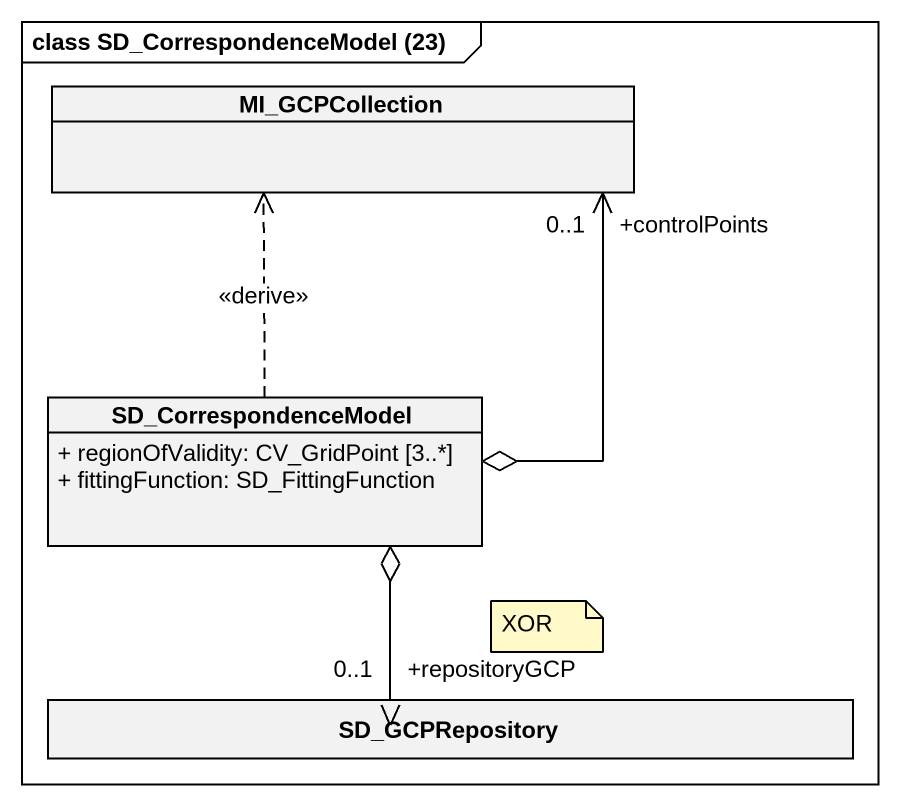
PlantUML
@startuml
mainframe class SD_CorrespondenceModel (23)
hide circle
hide empty members
skinparam classAttributeIconSize 0
class MI_GCPCollection
class SD_CorrespondenceModel {
  + regionOfValidity: CV_GridPoint [3..*]
  + fittingFunction: SD_FittingFunction
}
class SD_GCPRepository
MI_GCPCollection "+controlPoints\n0..1" <--o SD_CorrespondenceModel
SD_CorrespondenceModel .up.> MI_GCPCollection : <<derive>>
SD_GCPRepository "+repositoryGCP\n0..1" <-up-o SD_CorrespondenceModel
note as N1
  XOR
end note
@enduml
